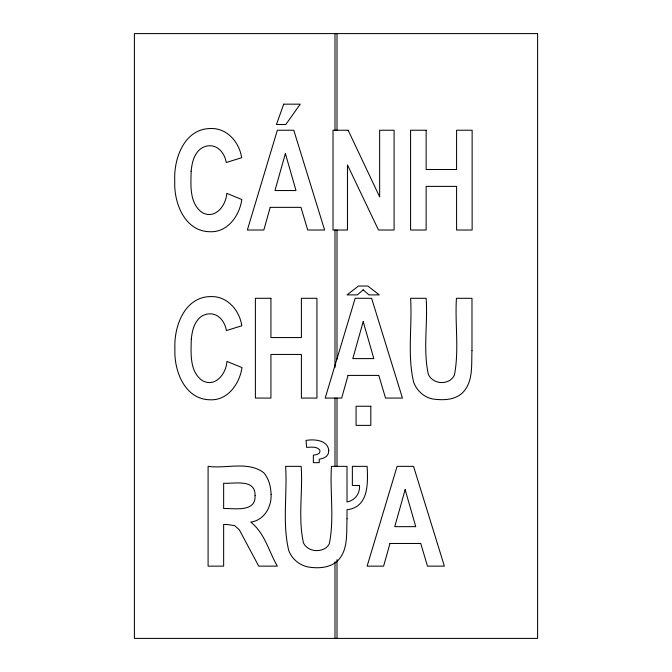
<?xml version="1.0" encoding="UTF-8"?>
<svg xmlns="http://www.w3.org/2000/svg" width="672" height="672" viewBox="0 0 672 672"><rect width="100%" height="100%" fill="white"/><g stroke="black" fill="none" stroke-linecap="round" stroke-linejoin="round"><path stroke-width="1.01" d="M337.008 33.6L337.008 130.2M337.008 229.95L337.008 359.1M337.008 397.95L337.008 466.2M337.008 559.65L337.008 638.4M334.992 33.6L334.992 130.2M334.992 229.95L334.992 367.5M334.992 397.95L334.992 466.2M334.992 561.75L334.992 638.4M347.012 518.759C346.324 533.173 348.6 550.721 336.84 561.557C329.028 567.958 318.36 568.546 308.767 567.092C299.712 565.488 292.009 559.163 288.75 550.553C282.173 523.118 287.406 494.248 285.617 466.351L301.157 466.351C302.996 491.711 297.864 518.087 303.484 543.001C305.953 548.066 311.287 550.595 316.756 550.62C321.812 550.586 326.945 548.537 329.297 543.808C334.463 518.524 329.809 492.005 331.464 466.351L347.012 466.351L347.012 501.95C354.959 500.581 360.192 493.408 359.512 485.478L352.363 485.478L352.363 466.351L367.122 466.351C367.979 482.773 368.978 507.259 347.012 509.712L347.012 518.759M471.979 350.7C471.307 364.997 473.533 382.301 462.109 393.204C454.054 400.369 442.579 400.352 432.499 398.958C423.814 397.186 416.9 390.65 413.717 382.502C407.148 355.068 412.364 326.189 410.584 298.292L426.132 298.292C427.963 323.509 422.856 349.768 428.392 374.539C430.886 379.638 436.12 382.544 441.722 382.561C446.998 382.57 452.122 380.075 454.398 375.144C459.295 350.036 454.843 323.753 456.431 298.292L471.979 298.292L471.979 350.7M191.125 171.209C190.865 185.136 189.227 203.339 202.087 212.486C215.174 219.929 226.153 205.439 226.766 193.326L241.844 199.525C239.459 215.561 227.783 232.621 209.857 231.722C184.598 231.428 173.695 202.591 174.77 181.012C173.527 158.693 184.38 128.486 210.798 128.528C227.153 127.94 239.484 142.447 241.634 157.727L226.246 162.498C224.918 154.266 219.072 145.841 210.017 145.748A15.313 15.313 0 0 0 198.988 150.226C193.486 155.753 191.898 163.733 191.125 171.209M191.285 339.268C191.016 353.203 189.386 371.398 202.238 380.554C215.334 387.988 226.313 373.498 226.926 361.393L241.996 367.584C239.61 383.62 227.934 400.688 210.017 399.781C184.75 399.487 173.855 370.65 174.93 349.07C173.687 326.752 184.54 296.545 210.958 296.587C227.312 295.999 239.644 310.506 241.786 325.786L226.397 330.557C225.078 322.325 219.232 313.9 210.168 313.807A15.313 15.313 0 0 0 199.147 318.293C193.645 323.82 192.058 331.792 191.285 339.268M271.068 494.323C271.782 506.873 264.037 520.422 250.74 522.102C264.709 532.946 268.834 551.443 277.318 566.135L258.728 566.135L239.291 529.754L234.62 525.605L226.792 524.479L223.642 524.479L223.642 566.135L208.093 566.135L208.093 466.351C226.052 468.955 248.186 460.765 263.785 472.777C268.859 478.792 270.883 486.587 271.068 494.323M255.049 495.617C255.94 512.719 234.41 508.108 223.642 508.553L223.642 483.235C234.427 483.89 255.662 478.531 255.049 495.617M328.784 450.626L328.264 453.818L326.5 456.33L323.484 458.144L319.225 459.27L319.225 462.672L313.345 462.672L313.345 455.188L317.176 454.44L319.276 453.214L320.015 451.307L319.67 449.862C316.504 446.2 310.926 447.233 306.625 447.359L306.046 440.42C314.21 438.976 327.961 440.026 328.784 450.626M270.203 207.354L263.844 230.017L247.355 230.017L277.343 130.234L293.782 130.234L324.61 230.017L307.7 230.017L300.98 207.354L270.203 207.354M285.382 153.51L274.982 190.537L295.991 190.537L285.382 153.51M348.029 375.413L341.678 398.076L325.189 398.076L355.177 298.292L371.616 298.292L402.444 398.076L385.535 398.076L378.806 375.413L348.029 375.413M363.208 321.569L352.808 358.596L373.817 358.596L363.208 321.569M389.97 543.472L383.611 566.135L367.122 566.135L397.11 466.351L413.549 466.351L444.377 566.135L427.468 566.135L420.748 543.472L389.97 543.472M405.149 489.628L394.75 526.655L415.758 526.655L405.149 489.628M283.702 104.16L276.452 124.513L285.802 124.513L300.241 104.16L283.702 104.16M363.157 289.85L357.378 294.89L347.038 294.89L358.487 286.037L367.836 286.037L379.285 294.89L368.936 294.89L363.157 289.85M537.6 33.6L134.4 33.6L134.4 638.4L537.6 638.4L537.6 33.6M348.138 130.234L333.01 130.234L333.01 230.017L347.458 230.017L347.458 164.942L378.496 230.017L394.094 230.017L394.094 130.234L379.646 130.234L379.646 196.871L348.138 130.234M426.132 130.234L410.584 130.234L410.584 230.017L426.132 230.017L426.132 186.388L456.59 186.388L456.59 230.017L472.13 230.017L472.13 130.234L456.59 130.234L456.59 169.504L426.132 169.504L426.132 130.234M270.934 298.292L255.394 298.292L255.394 398.076L270.934 398.076L270.934 354.446L301.4 354.446L301.4 398.076L316.94 398.076L316.94 298.292L301.4 298.292L301.4 337.562L270.934 337.562L270.934 298.292M370.826 406.249L356.068 406.249L356.068 425.376L370.826 425.376L370.826 406.249"/></g></svg>
